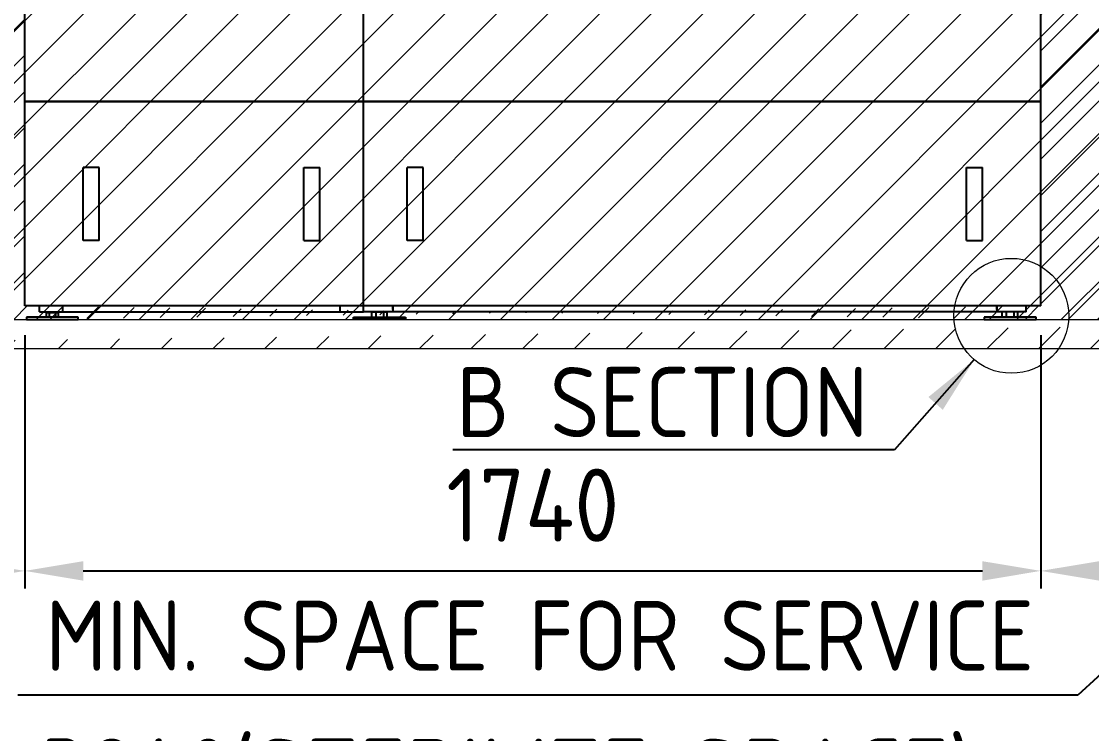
# Model space of a CAD drawing. Header units: millimetres. Extents: x -358422 to 32356, y 0 to 54379.
# Drawn here: x 10723 to 12556, y 2559 to 3778 of the extents above; entities that cross this region are included whole.
import ezdxf

# ---------------------------------------------------------------- set-up
doc = ezdxf.new("R2010")
doc.units = ezdxf.units.MM
doc.header["$MEASUREMENT"] = 0
doc.linetypes.add('HIDDEN', pattern=[9.525, 6.35, -3.175])
doc.layers.get('0').update_dxf_attribs({"lineweight": 25})
for name, color, linetype, lineweight in [('D', 3, 'Continuous', 13), ('DIM', 3, 'Continuous', 9), ('H', 2, 'HIDDEN', 15), ('S', 4, 'Continuous', 15)]:
    doc.layers.add(name, color=color, linetype=linetype, lineweight=lineweight)
doc.styles.get("Standard").update_dxf_attribs({"font": 'KAIU.TTF'})
doc.styles.add('STU25', font='isocp2.shx')
doc.dimstyles.new('STU25', dxfattribs={"dimscale": 50, "dimtxt": 2.5, "dimasz": 2, "dimexe": 0.6, "dimexo": 1, "dimgap": 1, "dimtad": 1, "dimdsep": 46, "dimtxsty": 'STU25', "dimcen": 2, "dimazin": 2, "dimtfac": 1, "dimtmove": 0, "dimatfit": 3, "dimfxl": 0, "dimtolj": 1, "dimtzin": 0, "dimarcsym": 0})
doc.dimstyles.new('STU25$7', dxfattribs={"dimscale": 50, "dimtxt": 2.5, "dimasz": 2, "dimexe": 1.25, "dimexo": 0.625, "dimgap": 1, "dimtad": 0, "dimdec": 4, "dimdsep": 46, "dimtxsty": 'STU25', "dimcen": 2.5, "dimazin": 2, "dimtfac": 1, "dimtdec": 4, "dimtmove": 0, "dimatfit": 3, "dimfxl": 0, "dimtolj": 1, "dimtzin": 0, "dimarcsym": 0})

# ---------------------------------------------------------------- blocks, each defined once
blk = doc.blocks.new('*D5')
at = {"layer": 'D', "color": 0, "lineweight": -2}
for p, q in [((12468.9, 3241.3), (12468.9, 2807.8)), ((13568.9, 3218.3), (13568.9, 2807.8)), ((12568.9, 2837.8), (13468.9, 2837.8))]:
    blk.add_line(p, q, dxfattribs=at)
at = {"layer": 'D', "color": 0}
for points in [[(12568.9, 2854.4), (12568.9, 2821.1), (12468.9, 2837.8)], [(13468.9, 2854.4), (13468.9, 2821.1), (13568.9, 2837.8)]]:
    blk.add_solid(points, dxfattribs=at)
at = {"layer": 'Defpoints', "color": 0}
for p in [(12468.9, 3291.3), (13568.9, 3268.3), (13568.9, 2837.8)]:
    blk.add_point(p, dxfattribs=at)
at = {"layer": 'D', "color": 0, "insert": (13022.7, 2950.3), "char_height": 125, "attachment_point": 5, "style": 'STU25'}
blk.add_mtext('\\A1;Min. 1100', dxfattribs=at)
blk = doc.blocks.new('*D4')
at = {"layer": 'D', "color": 0, "lineweight": -2}
for p, q in [((10728.9, 3241.3), (10728.9, 2807.8)), ((9628.9, 3218.3), (9628.9, 2807.8)), ((9728.9, 2837.8), (10628.9, 2837.8))]:
    blk.add_line(p, q, dxfattribs=at)
at = {"layer": 'D', "color": 0}
for points in [[(9728.9, 2854.4), (9728.9, 2821.1), (9628.9, 2837.8)], [(10628.9, 2854.4), (10628.9, 2821.1), (10728.9, 2837.8)]]:
    blk.add_solid(points, dxfattribs=at)
at = {"layer": 'Defpoints', "color": 0}
for p in [(10728.9, 3291.3), (9628.9, 3268.3), (10728.9, 2837.8)]:
    blk.add_point(p, dxfattribs=at)
at = {"layer": 'D', "color": 0, "insert": (10178.9, 2950.3), "char_height": 125, "attachment_point": 5, "style": 'STU25'}
blk.add_mtext('\\A1;Min. 1100', dxfattribs=at)
blk = doc.blocks.new('*D12')
at = {"layer": 'D', "color": 0, "lineweight": -2}
for p, q in [((10728.9, 3241.3), (10728.9, 2807.8)), ((12468.9, 3241.3), (12468.9, 2807.8)), ((10828.9, 2837.8), (12368.9, 2837.8))]:
    blk.add_line(p, q, dxfattribs=at)
at = {"layer": 'D', "color": 0}
for points in [[(10828.9, 2854.4), (10828.9, 2821.1), (10728.9, 2837.8)], [(12368.9, 2854.4), (12368.9, 2821.1), (12468.9, 2837.8)]]:
    blk.add_solid(points, dxfattribs=at)
at = {"layer": 'Defpoints', "color": 0}
for p in [(10728.9, 3291.3), (12468.9, 3291.3), (12468.9, 2837.8)]:
    blk.add_point(p, dxfattribs=at)
at = {"layer": 'D', "color": 0, "insert": (11598.9, 2950.3), "char_height": 125, "attachment_point": 5, "style": 'STU25'}
blk.add_mtext('\\A1;1740', dxfattribs=at)
blk = doc.blocks.new('*D16')
at = {"layer": 'D', "color": 0, "lineweight": -2}
for p, q in [((10678.9, 5341.3), (9453.1, 5341.3)), ((9483.1, 5241.3), (9483.1, 3368.3)), ((10248.1, 3268.3), (9453.1, 3268.3))]:
    blk.add_line(p, q, dxfattribs=at)
at = {"layer": 'D', "color": 0}
for points in [[(9466.5, 5241.3), (9499.8, 5241.3), (9483.1, 5341.3)], [(9466.5, 3368.3), (9499.8, 3368.3), (9483.1, 3268.3)]]:
    blk.add_solid(points, dxfattribs=at)
at = {"layer": 'Defpoints', "color": 0}
for p in [(10728.9, 5341.3), (9483.1, 3268.3), (10298.1, 3268.3)]:
    blk.add_point(p, dxfattribs=at)
at = {"layer": 'D', "color": 0, "insert": (9370.6, 4304.8), "char_height": 125, "attachment_point": 5, "rotation": 90, "style": 'STU25'}
blk.add_mtext('\\A1;2073', dxfattribs=at)
blk = doc.blocks.new('*D18')
at = {"layer": 'D', "color": 0, "lineweight": -2}
for p, q in [((9628.9, 3218.3), (9628.9, 2333.2)), ((13568.9, 3218.3), (13568.9, 2333.2)), ((9728.9, 2363.2), (13468.9, 2363.2))]:
    blk.add_line(p, q, dxfattribs=at)
at = {"layer": 'D', "color": 0}
for points in [[(9728.9, 2379.9), (9728.9, 2346.6), (9628.9, 2363.2)], [(13468.9, 2379.9), (13468.9, 2346.6), (13568.9, 2363.2)]]:
    blk.add_solid(points, dxfattribs=at)
at = {"layer": 'Defpoints', "color": 0}
for p in [(9628.9, 3268.3), (13568.9, 3268.3), (13568.9, 2363.2)]:
    blk.add_point(p, dxfattribs=at)
at = {"layer": 'D', "color": 0, "insert": (10758.2, 2550.7), "char_height": 125, "attachment_point": 1, "style": 'STU25'}
blk.add_mtext('\\A1;3940(STERILIZE SPACE)', dxfattribs=at)

msp = doc.modelspace()

# ---------------------------------------------------------------- hatches: boundary and pattern name
at = {"layer": 'DIM'}
h = msp.add_hatch(dxfattribs=at)
h.set_pattern_fill('ANSI31', color=256, scale=350, style=0)
h.set_pattern_definition([(45, (-19603.777, -2234.737), (-30.93592, 30.93592), [])])
h.paths.add_polyline_path([(10728.92, 5341.335), (10728.92, 3268.335), (10298.136, 3268.335), (10298.136, 5055.269), (9628.92, 5055.269), (9628.92, 6518.335), (13568.92, 6518.335), (13568.92, 5055.269), (12899.705, 5055.269), (12899.705, 3268.335), (12468.92, 3268.335), (12468.92, 5341.335)])
edge = h.paths.add_edge_path(flags=16)
edge.add_line((12468.92, 3291.335), (12468.92, 3268.335))
edge.add_line((10728.92, 3291.335), (10728.92, 3268.335))
at = {"layer": 'H', "ltscale": 4}
h = msp.add_hatch(dxfattribs=at)
h.set_pattern_fill('ANSI31', color=256, scale=500, style=0)
h.set_pattern_definition([(45, (4878.89, 20733.76), (-44.19417, 44.19417), [])])
h.paths.add_polyline_path([(13618.92, 6518.335), (13568.92, 6518.335)], flags=16)
h.paths.add_polyline_path([(13618.92, 6518.335), (13568.92, 6518.335)], flags=0)
h.paths.add_polyline_path([(13618.92, 6518.335), (13568.92, 6518.335)], flags=0)
h.paths.add_polyline_path([(13618.92, 6518.335), (13568.92, 6518.335)], flags=0)
h.paths.add_polyline_path([(13618.92, 6518.335), (13568.92, 6518.335)], flags=0)
h.paths.add_polyline_path([(13618.92, 6518.335), (13568.92, 6518.335)], flags=0)
h.paths.add_polyline_path([(13618.92, 6518.335), (13568.92, 6518.335)], flags=0)
h.paths.add_polyline_path([(13618.92, 6518.335), (13568.92, 6518.335)], flags=0)
edge = h.paths.add_edge_path()
edge.add_line((9628.92, 3268.335), (9628.92, 6518.335))
edge.add_line((9578.92, 3218.335), (9578.92, 6518.335))
edge.add_line((9628.92, 3268.335), (13568.92, 3268.335))
edge.add_line((9578.92, 3218.335), (13618.92, 3218.335))
edge.add_line((13618.92, 6518.335), (13568.92, 6518.335))
edge.add_line((13568.92, 5268.335), (13568.92, 5278.335))
edge.add_line((13568.92, 3268.335), (13568.92, 6518.335))
edge.add_line((13618.92, 3218.335), (13618.92, 6518.335))

# ---------------------------------------------------------------- linework, layer by layer
for p, q in [((10728.92, 3641.335), (10728.92, 5341.335)), ((11308.92, 3641.335), (11308.92, 5341.335)), ((11308.92, 3641.335), (11308.92, 5341.335)), ((12468.92, 3641.335), (12468.92, 5341.335)), ((10728.92, 3641.335), (11308.92, 3641.335)), ((11308.92, 3641.335), (10728.92, 3641.335)), ((10728.92, 3291.335), (10728.92, 3641.335)), ((11308.92, 3641.335), (12468.92, 3641.335)), ((12468.92, 3641.335), (11308.92, 3641.335)), ((11308.92, 3291.335), (11308.92, 3641.335)), ((11308.92, 3291.335), (11308.92, 3641.335)), ((12468.92, 3291.335), (12468.92, 3641.335)), ((10828.92, 3403.335), (10828.92, 3528.335)), ((10855.92, 3528.335), (10828.92, 3528.335)), ((10855.92, 3403.335), (10855.92, 3528.335)), ((11206.92, 3403.335), (11206.92, 3528.335)), ((11206.92, 3528.335), (11233.92, 3528.335)), ((11233.92, 3403.335), (11233.92, 3528.335)), ((11383.92, 3403.335), (11383.92, 3528.335)), ((11410.92, 3528.335), (11383.92, 3528.335)), ((11410.92, 3403.335), (11410.92, 3528.335)), ((12341.92, 3403.335), (12341.92, 3528.335)), ((12341.92, 3528.335), (12368.92, 3528.335)), ((12368.92, 3403.335), (12368.92, 3528.335)), ((10855.92, 3403.335), (10828.92, 3403.335)), ((11206.92, 3403.335), (11233.92, 3403.335)), ((11410.92, 3403.335), (11383.92, 3403.335)), ((12341.92, 3403.335), (12368.92, 3403.335)), ((11308.92, 3291.335), (10728.92, 3291.335)), ((10753.92, 3281.335), (10753.92, 3291.335)), ((10753.92, 3281.335), (11308.92, 3281.335)), ((10770.724, 3279.335), (10770.724, 3281.335)), ((10781.116, 3279.335), (10781.116, 3281.335)), ((10793.92, 3281.335), (10793.92, 3291.335)), ((11268.92, 3281.335), (11268.92, 3291.335)), ((11308.92, 3281.335), (11308.92, 3291.335)), ((11308.92, 3281.335), (11308.92, 3291.335)), ((12468.92, 3291.335), (11308.92, 3291.335)), ((12443.92, 3281.335), (11308.92, 3281.335)), ((11323.141, 3281.335), (11349.699, 3281.335)), ((11323.141, 3272.335), (11323.141, 3281.335)), ((11329.781, 3281.335), (11329.781, 3272.335)), ((11343.06, 3281.335), (11343.06, 3272.335)), ((11349.699, 3272.335), (11349.699, 3281.335)), ((11358.92, 3285.335), (11358.92, 3291.335)), ((11358.92, 3291.335), (11358.92, 3281.335)), ((12393.92, 3285.335), (12393.92, 3291.335)), ((12393.92, 3291.335), (12393.92, 3281.335)), ((12429.699, 3281.335), (12403.141, 3281.335)), ((12403.141, 3272.335), (12403.141, 3281.335)), ((12409.781, 3281.335), (12409.781, 3272.335)), ((12423.06, 3281.335), (12423.06, 3272.335)), ((12429.699, 3272.335), (12429.699, 3281.335)), ((12443.92, 3281.335), (12443.92, 3291.335)), ((10820.42, 3272.335), (10731.42, 3272.335)), ((10731.42, 3272.335), (10731.42, 3268.335)), ((10731.42, 3268.335), (10820.42, 3268.335)), ((10765.528, 3279.335), (10765.528, 3272.335)), ((10786.313, 3279.335), (10765.528, 3279.335)), ((10770.724, 3279.335), (10770.724, 3272.335)), ((10781.116, 3279.335), (10781.116, 3272.335)), ((10786.313, 3272.335), (10786.313, 3279.335)), ((10820.42, 3268.335), (10820.42, 3272.335)), ((11291.92, 3272.335), (11380.92, 3272.335)), ((11291.92, 3268.335), (11291.92, 3272.335)), ((11380.92, 3268.335), (11291.92, 3268.335)), ((11380.92, 3272.335), (11380.92, 3268.335)), ((12460.92, 3272.335), (12371.92, 3272.335)), ((12371.92, 3272.335), (12371.92, 3268.335)), ((12371.92, 3268.335), (12460.92, 3268.335)), ((12460.92, 3268.335), (12460.92, 3272.335))]:
    msp.add_line(p, q)
at = {"layer": 'D'}
msp.add_circle((12418.66, 3274.451), 98.378, dxfattribs=at)
at = {"layer": 'S', "linetype": 'Continuous'}
for p, q in [((9628.92, 3268.335), (13568.92, 3268.335)), ((9578.92, 3218.335), (13618.92, 3218.335))]:
    msp.add_line(p, q, dxfattribs=at)

# ---------------------------------------------------------------- texts
at = {"layer": 'D', "color": 11, "insert": (11467.74, 3186.732), "char_height": 120, "attachment_point": 1, "style": 'STU25'}
msp.add_mtext('B SECTION', dxfattribs=at)
at = {"layer": 'D', "color": 11, "insert": (10764.137, 2786.96), "char_height": 120, "attachment_point": 1}
msp.add_mtext('{\\Fisocp2.shx;\\C3;MIN. SPACE FOR SERVICE}', dxfattribs=at)

# ---------------------------------------------------------------- dimensions: what is measured, and where the dimension line sits
at = {"layer": 'D'}
dim = msp.add_linear_dim(base=(9483.127, 3268.335), p1=(10728.92, 5341.335), p2=(10298.136, 3268.335), angle=90, dimstyle='STU25', dxfattribs=at)
dim.commit()
dim.dimension.update_dxf_attribs({"geometry": '*D16', "text_midpoint": (9483.127, 4304.835), "dimtype": 160})
dim = msp.add_linear_dim(base=(10728.92, 2837.761), p1=(9628.92, 3268.335), p2=(10728.92, 3291.335), text='Min. <>', dimstyle='STU25', dxfattribs=at)
dim.commit()
dim.dimension.update_dxf_attribs({"geometry": '*D4', "text_midpoint": (10178.92, 2950.261)})
dim = msp.add_linear_dim(base=(12468.92, 2837.761), p1=(10728.92, 3291.335), p2=(12468.92, 3291.335), dimstyle='STU25', dxfattribs=at)
dim.commit()
dim.dimension.update_dxf_attribs({"geometry": '*D12', "text_midpoint": (11598.92, 2950.261)})
for base, p1, text, picture, middle in [((13568.92, 2837.761), (12468.92, 3291.335), 'Min. <>', '*D5', (13022.668, 2837.761)), ((13568.92, 2363.217), (9628.92, 3268.335), '<>(STERILIZE SPACE)', '*D18', (11608.41, 2363.217))]:
    dim = msp.add_linear_dim(base=base, p1=p1, p2=(13568.92, 3268.335), text=text, dimstyle='STU25', dxfattribs=at)
    dim.commit()
    dim.dimension.update_dxf_attribs({"geometry": picture, "text_midpoint": middle, "dimtype": 160})

# ---------------------------------------------------------------- leaders
for points in [[(12355.051, 3199.404), (12218.664, 3045.104), (11462.13, 3045.104)], [(12764.603, 2837.761), (12532.418, 2625.084), (10716.972, 2625.084)]]:
    msp.add_leader(points, dimstyle='STU25$7', override={"dimgap": 1, "dimtad": 0}, dxfattribs=at)

doc.saveas('drawing.dxf')
